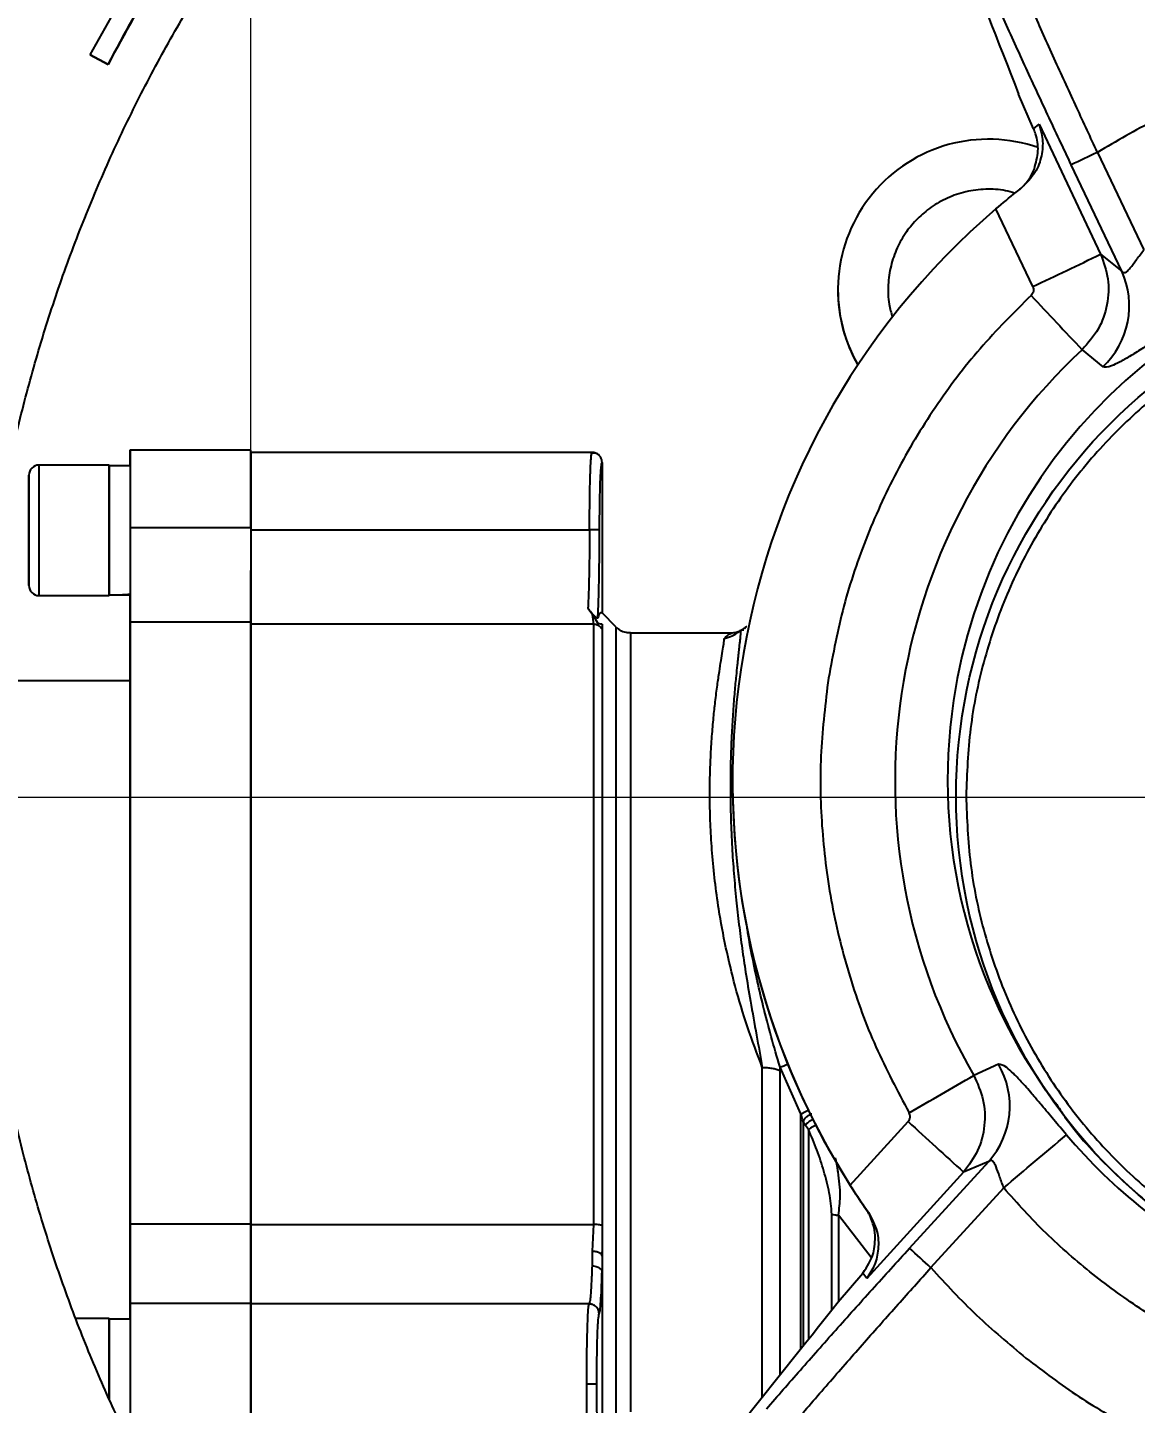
# Model space of a CAD drawing. Header units: millimetres. Extents: x 2003 to 4439, y 563 to 2285.
# Drawn here: x 2673.4 to 2783.8, y 845.2 to 982.2 of the extents above; entities that cross this region are included whole.
import ezdxf

# ---------------------------------------------------------------- set-up
doc = ezdxf.new("R2010")
doc.units = ezdxf.units.MM
doc.layers.add('AM_5', color=3, linetype='Continuous', lineweight=25)
doc.styles.add('SLDTEXTSTYLE1', font='txt.shx', dxfattribs={"width": 0.7, "bigfont": 'gbcbig.shx'})
doc.dimstyles.new('SLDDIMSTYLE12$0', dxfattribs={"dimtxt": 12, "dimasz": 10, "dimexe": 0, "dimexo": 0.0625, "dimgap": 0.875, "dimtad": 1, "dimdec": 1, "dimlfac": 1.8, "dimrnd": 1e-09, "dimzin": 12, "dimdsep": 46, "dimtxsty": 'SLDTEXTSTYLE1', "dimcen": 0.09, "dimdle": 8.16, "dimclrd": 3, "dimclre": 3, "dimadec": 0, "dimazin": 3, "dimtfac": 1, "dimtdec": 1, "dimtofl": 0, "dimtmove": 0, "dimatfit": 3, "dimfxl": 0, "dimfrac": 2, "dimtolj": 1, "dimlwd": 5, "dimlwe": 5, "dimarcsym": 0})

# ---------------------------------------------------------------- blocks, each defined once
blk = doc.blocks.new('*D49')
at = {"layer": 'AM_5', "color": 3, "linetype": 'Continuous', "lineweight": 5, "transparency": 16777216}
for p, q in [((2695.62, 940.19), (2695.62, 1078.84)), ((2808.39, 1078.84), (2705.62, 1078.84))]:
    blk.add_line(p, q, dxfattribs=at)
at = {"layer": 'AM_5', "color": 3, "lineweight": 5, "transparency": 16777216}
blk.add_line((2818.39, 905.73), (2818.39, 1078.84), dxfattribs=at)
at = {"layer": 'AM_5', "color": 3, "transparency": 16777216}
for points in [[(2705.62, 1080.51), (2705.62, 1077.18), (2695.62, 1078.84)], [(2808.39, 1080.51), (2808.39, 1077.18), (2818.39, 1078.84)]]:
    blk.add_solid(points, dxfattribs=at)
at = {"layer": 'Defpoints', "color": 0, "transparency": 16777216}
for p in [(2695.62, 1078.84), (2695.62, 940.13), (2818.39, 905.66)]:
    blk.add_point(p, dxfattribs=at)
at = {"layer": 'AM_5', "color": 0, "transparency": 16777216, "insert": (2752.67, 1085.72), "char_height": 12, "attachment_point": 5, "style": 'SLDTEXTSTYLE1'}
blk.add_mtext('\\A1;123', dxfattribs=at)
blk = doc.blocks.new('*D52')
at = {"layer": 'AM_5', "color": 3, "linetype": 'Continuous', "lineweight": 5, "transparency": 16777216}
for p, q in [((2533.12, 882.74), (2533.12, 1061.11)), ((2685.62, 1061.11), (2543.12, 1061.11))]:
    blk.add_line(p, q, dxfattribs=at)
at = {"layer": 'AM_5', "color": 3, "lineweight": 5, "transparency": 16777216}
blk.add_line((2695.62, 939.44), (2695.62, 1061.11), dxfattribs=at)
at = {"layer": 'AM_5', "color": 3, "transparency": 16777216}
for points in [[(2543.12, 1062.78), (2543.12, 1059.44), (2533.12, 1061.11)], [(2685.62, 1062.78), (2685.62, 1059.44), (2695.62, 1061.11)]]:
    blk.add_solid(points, dxfattribs=at)
at = {"layer": 'Defpoints', "color": 0, "transparency": 16777216}
for p in [(2533.12, 1061.11), (2695.62, 939.37), (2533.12, 882.67)]:
    blk.add_point(p, dxfattribs=at)
at = {"layer": 'AM_5', "color": 0, "transparency": 16777216, "insert": (2605.6, 1067.99), "char_height": 12, "attachment_point": 5, "style": 'SLDTEXTSTYLE1'}
blk.add_mtext('\\A1;165', dxfattribs=at)
blk = doc.blocks.new('*D53')
at = {"layer": 'AM_5', "color": 3, "lineweight": 5, "transparency": 16777216}
blk.add_line((2818.32, 905.53), (2630.32, 905.53), dxfattribs=at)
at = {"layer": 'AM_5', "color": 3, "linetype": 'Continuous', "lineweight": 5, "transparency": 16777216}
for p, q in [((2630.32, 895.53), (2630.32, 673.92)), ((2772.57, 663.92), (2630.32, 663.92))]:
    blk.add_line(p, q, dxfattribs=at)
at = {"layer": 'AM_5', "color": 3, "transparency": 16777216}
for points in [[(2628.66, 895.53), (2631.99, 895.53), (2630.32, 905.53)], [(2628.66, 673.92), (2631.99, 673.92), (2630.32, 663.92)]]:
    blk.add_solid(points, dxfattribs=at)
at = {"layer": 'Defpoints', "color": 0, "transparency": 16777216}
for p in [(2818.38, 905.53), (2630.32, 663.92), (2772.63, 663.92)]:
    blk.add_point(p, dxfattribs=at)
at = {"layer": 'AM_5', "color": 0, "transparency": 16777216, "insert": (2623.45, 731.2), "char_height": 12, "attachment_point": 5, "rotation": 90, "style": 'SLDTEXTSTYLE1'}
blk.add_mtext('\\A1;245', dxfattribs=at)

msp = doc.modelspace()

# ---------------------------------------------------------------- linework, layer by layer
at = {"color": 7, "linetype": 'Continuous', "lineweight": 25}
for p, q in [((2679.607, 979.498), (2684.743, 988.627)), ((2679.607, 979.494), (2679.607, 979.498)), ((2679.607, 979.498), (2681.4, 978.536)), ((2681.4, 978.53), (2679.607, 979.494)), ((2681.4, 978.536), (2681.4, 978.53)), ((2773.622, 972.138), (2772.126, 975.59)), ((2773.622, 972.138), (2774.154, 972.578)), ((2774.154, 972.578), (2780.297, 959.636)), ((2779.981, 969.778), (2784.594, 960.059)), ((2773.364, 967.462), (2773.691, 968.151)), ((2782.392, 957.963), (2777.374, 968.534)), ((2773.36, 967.459), (2773.364, 967.462)), ((2773.534, 956.412), (2769.861, 964.151)), ((2780.297, 959.636), (2782.392, 957.963)), ((2754.122, 956.13), (2754.122, 956.081)), ((2778.443, 950.122), (2780.498, 948.423)), ((2695.62, 940.131), (2683.62, 940.131)), ((2729.623, 939.898), (2695.62, 939.898)), ((2729.575, 939.745), (2729.62, 939.898)), ((2730.073, 939.791), (2729.998, 939.786)), ((2730.62, 938.898), (2730.62, 923.898)), ((2681.52, 938.631), (2674.52, 938.631)), ((2683.62, 938.571), (2681.52, 938.571)), ((2673.52, 932.131), (2673.52, 935.131)), ((2673.52, 935.131), (2673.52, 935.131)), ((2673.52, 935.131), (2673.52, 932.131)), ((2673.52, 932.131), (2673.52, 929.131)), ((2673.52, 929.131), (2673.52, 932.131)), ((2673.52, 932.131), (2673.52, 932.131)), ((2683.62, 932.411), (2695.62, 932.411)), ((2695.62, 932.196), (2729.374, 932.196)), ((2673.52, 929.131), (2673.52, 929.131)), ((2681.52, 927.791), (2681.52, 925.691)), ((2674.52, 925.631), (2681.52, 925.631)), ((2683.62, 925.691), (2683.62, 925.806)), ((2729.215, 924.367), (2729.62, 923.811)), ((2729.62, 923.811), (2729.687, 923.714)), ((2729.62, 923.811), (2729.62, 923.736)), ((2732.034, 922.484), (2730.617, 923.902)), ((2695.62, 922.975), (2683.62, 922.975)), ((2729.754, 922.777), (2695.62, 922.777)), ((2729.62, 923.736), (2729.754, 922.777)), ((2729.687, 923.714), (2730.221, 922.804)), ((2744.832, 922.434), (2744.824, 922.328)), ((2743.595, 921.898), (2733.449, 921.898)), ((2744.532, 922.207), (2744.619, 922.214)), ((2744.619, 922.214), (2744.741, 922.224)), ((2683.62, 917.131), (2668.624, 917.131)), ((2765.895, 905.798), (2765.895, 905.79)), ((2748.353, 878.328), (2748.351, 878.658)), ((2750.434, 873.998), (2748.351, 878.658)), ((2770.121, 878.948), (2767.648, 877.844)), ((2750.434, 873.968), (2750.434, 873.998)), ((2750.443, 873.965), (2750.434, 873.998)), ((2750.882, 872.852), (2750.684, 873.133)), ((2755.339, 866.91), (2761.111, 873.236)), ((2751.183, 872.468), (2750.882, 872.852)), ((2761.258, 860.63), (2769.145, 869.273)), ((2769.145, 869.273), (2766.641, 868.205)), ((2766.641, 868.205), (2756.987, 857.626)), ((2763.389, 858.69), (2770.641, 866.637)), ((2757.42, 859.709), (2754.17, 863.927)), ((2756.938, 864.487), (2757.162, 864.181)), ((2683.621, 863.064), (2695.621, 863.064)), ((2695.621, 862.993), (2729.755, 862.993)), ((2729.755, 862.993), (2729.621, 860.342)), ((2730.621, 862.89), (2730.621, 859.869)), ((2757.718, 862.696), (2757.715, 862.699)), ((2757.829, 861.943), (2757.718, 862.696)), ((2730.545, 860.05), (2730.621, 859.869)), ((2730.552, 860.041), (2730.622, 860.244)), ((2730.621, 859.869), (2730.621, 860.241)), ((2730.621, 859.869), (2730.621, 858.263)), ((2730.621, 858.263), (2730.621, 847.063)), ((2754.156, 855.296), (2756.6, 858.156)), ((2756.987, 857.626), (2756.6, 858.156)), ((2695.621, 855.126), (2683.621, 855.126)), ((2729.332, 855.076), (2695.621, 855.076)), ((2681.521, 853.631), (2678.209, 853.631)), ((2683.621, 853.571), (2681.521, 853.571)), ((2730.621, 847.063), (2730.621, 835.863))]:
    msp.add_line(p, q, dxfattribs=at)
at = {"color": 7, "linetype": 'Continuous', "lineweight": 25, "flags": 128}
for points in [[(2683.62, 938.571), (2683.62, 939.373), (2683.62, 939.939), (2683.62, 940.131), (2683.62, 939.939), (2683.62, 939.373), (2683.62, 938.46), (2683.62, 937.243), (2683.62, 935.781), (2683.62, 934.144), (2683.62, 932.411)], [(2695.62, 932.411), (2695.62, 934.144), (2695.62, 935.781), (2695.62, 937.243), (2695.62, 938.46), (2695.62, 939.373), (2695.62, 939.939), (2695.62, 940.131)], [(2674.52, 938.631), (2674.52, 938.532), (2674.52, 938.099), (2674.52, 937.345), (2674.52, 936.309), (2674.52, 935.048), (2674.52, 933.63), (2674.52, 932.131)], [(2681.52, 938.631), (2681.52, 938.532), (2681.52, 938.099), (2681.52, 937.345), (2681.52, 936.309), (2681.52, 935.048), (2681.52, 933.63), (2681.52, 932.131)], [(2681.52, 925.691), (2681.52, 925.867), (2681.52, 926.385), (2681.52, 927.218), (2681.52, 928.32), (2681.52, 929.629), (2681.52, 931.076), (2681.52, 932.58), (2681.52, 934.06), (2681.52, 935.434), (2681.52, 936.628), (2681.52, 937.575), (2681.52, 938.225), (2681.52, 938.542), (2681.52, 938.571)], [(2674.52, 932.131), (2674.52, 930.632), (2674.52, 929.214), (2674.52, 927.953), (2674.52, 926.917), (2674.52, 926.162), (2674.52, 925.729), (2674.52, 925.631)], [(2681.52, 932.131), (2681.52, 930.632), (2681.52, 929.214), (2681.52, 927.953), (2681.52, 926.917), (2681.52, 926.162), (2681.52, 925.729), (2681.52, 925.631)], [(2683.62, 932.411), (2683.62, 930.764), (2683.62, 929.171), (2683.62, 927.678), (2683.62, 926.324), (2683.62, 925.148), (2683.62, 924.181), (2683.62, 923.45), (2683.62, 922.975)], [(2695.62, 932.411), (2695.62, 930.764), (2695.62, 929.171), (2695.62, 927.678), (2695.62, 926.324), (2695.62, 925.148), (2695.62, 924.181), (2695.62, 923.45), (2695.62, 922.975)], [(2683.62, 922.975), (2683.62, 923.45), (2683.62, 924.181), (2683.62, 925.148), (2683.62, 925.806)], [(2683.62, 917.131), (2683.62, 918.171), (2683.62, 920.113), (2683.62, 921.717), (2683.62, 922.975)], [(2683.62, 922.975), (2683.62, 921.717), (2683.62, 920.113), (2683.62, 918.171), (2683.62, 915.901), (2683.62, 913.312), (2683.62, 910.417), (2683.62, 907.23), (2683.621, 903.764), (2683.621, 900.036), (2683.621, 896.063), (2683.621, 891.864), (2683.621, 887.458), (2683.621, 882.865), (2683.621, 878.107), (2683.621, 873.205), (2683.621, 868.183), (2683.621, 863.064)], [(2695.621, 863.064), (2695.621, 868.183), (2695.621, 873.205), (2695.621, 878.107), (2695.621, 882.865), (2695.621, 887.458), (2695.621, 891.864), (2695.621, 896.063), (2695.621, 900.036), (2695.62, 903.764), (2695.62, 907.23), (2695.62, 910.417), (2695.62, 913.312), (2695.62, 915.901), (2695.62, 918.171), (2695.62, 920.113), (2695.62, 921.717), (2695.62, 922.975)], [(2729.754, 922.777), (2729.754, 921.529), (2729.754, 919.936), (2729.754, 918.005), (2729.754, 915.744), (2729.754, 913.166), (2729.754, 910.28), (2729.754, 907.102), (2729.754, 903.644), (2729.754, 899.924), (2729.755, 895.959), (2729.755, 891.767), (2729.755, 887.367), (2729.755, 882.78), (2729.755, 878.026), (2729.755, 873.129), (2729.755, 868.11), (2729.755, 862.993)], [(2730.62, 922.799), (2730.62, 922.74), (2730.62, 922.68), (2730.62, 922.618), (2730.62, 922.555), (2730.62, 922.49), (2730.62, 922.424), (2730.62, 922.356), (2730.62, 922.287)], [(2732.035, 842.023), (2732.035, 847.177), (2732.035, 852.329), (2732.035, 857.457), (2732.035, 862.534), (2732.035, 867.54), (2732.035, 872.449), (2732.035, 877.239), (2732.035, 881.888), (2732.035, 886.375), (2732.035, 890.677), (2732.035, 894.776), (2732.035, 898.652), (2732.035, 902.287), (2732.035, 905.665), (2732.035, 908.769), (2732.035, 911.585), (2732.035, 914.1), (2732.035, 916.303), (2732.035, 918.182), (2732.035, 919.73), (2732.035, 920.939), (2732.034, 921.803), (2732.034, 922.319), (2732.034, 922.484)], [(2730.62, 922.287), (2730.62, 921.047), (2730.62, 919.465), (2730.62, 917.546), (2730.62, 915.3), (2730.62, 912.738), (2730.62, 909.871), (2730.62, 906.713), (2730.621, 903.278), (2730.621, 899.582), (2730.621, 895.643), (2730.621, 891.477), (2730.621, 887.106), (2730.621, 882.548), (2730.621, 877.825), (2730.621, 872.96), (2730.621, 867.973), (2730.621, 862.89)], [(2733.449, 921.898), (2733.449, 921.86), (2733.449, 921.52), (2733.449, 920.832), (2733.449, 919.797), (2733.449, 918.422), (2733.449, 916.713), (2733.449, 914.677), (2733.449, 912.324), (2733.449, 909.665), (2733.449, 906.712), (2733.449, 903.48), (2733.449, 899.983), (2733.449, 896.238), (2733.449, 892.263), (2733.449, 888.075), (2733.449, 883.694), (2733.449, 879.142), (2733.449, 874.439), (2733.449, 869.606), (2733.449, 864.668), (2733.449, 859.647), (2733.449, 854.566), (2733.449, 849.449), (2733.449, 844.321)], [(2683.621, 853.571), (2683.621, 857.093), (2683.621, 862.01), (2683.621, 866.852), (2683.621, 871.593), (2683.621, 876.21), (2683.621, 880.678), (2683.621, 884.976), (2683.621, 889.08), (2683.621, 892.971), (2683.62, 896.628), (2683.62, 900.033), (2683.62, 903.169), (2683.62, 906.018), (2683.62, 908.568), (2683.62, 910.805), (2683.62, 912.717), (2683.62, 914.295), (2683.62, 915.531), (2683.62, 916.418), (2683.62, 916.952), (2683.62, 917.131)], [(2746.585, 845.806), (2746.585, 848.811), (2746.585, 853.944), (2746.585, 859.044), (2746.585, 864.087), (2746.585, 869.049), (2746.585, 873.907), (2746.585, 878.638)], [(2748.353, 848.025), (2748.353, 848.034), (2748.353, 853.246), (2748.353, 858.426), (2748.353, 863.55), (2748.353, 868.591), (2748.353, 873.525), (2748.353, 878.328)], [(2750.434, 850.639), (2750.434, 854.232), (2750.434, 859.284), (2750.434, 864.273), (2750.434, 869.176), (2750.434, 873.968)], [(2750.684, 850.953), (2750.684, 853.681), (2750.684, 858.654), (2750.684, 863.569), (2750.684, 868.404), (2750.684, 873.133)], [(2751.183, 872.468), (2751.183, 867.576), (2751.183, 862.574), (2751.183, 857.489), (2751.183, 852.347), (2751.183, 851.571)], [(2753.515, 854.511), (2753.515, 859.067), (2753.515, 864)], [(2754.17, 863.927), (2754.17, 859.015), (2754.17, 855.322)], [(2683.621, 863.064), (2683.621, 861.474), (2683.621, 859.985), (2683.621, 858.637), (2683.621, 857.467), (2683.621, 856.508), (2683.621, 855.786), (2683.621, 855.321), (2683.621, 855.126)], [(2695.621, 863.064), (2695.621, 861.474), (2695.621, 859.985), (2695.621, 858.637), (2695.621, 857.467), (2695.621, 856.508), (2695.621, 855.786), (2695.621, 855.321), (2695.621, 855.126)], [(2729.621, 860.342), (2729.621, 860.149), (2729.621, 859.959), (2729.621, 859.772), (2729.621, 859.587), (2729.621, 859.404), (2729.621, 859.225), (2729.621, 859.048), (2729.621, 858.874)], [(2683.621, 855.126), (2683.621, 854.873), (2683.621, 854.249), (2683.621, 853.284), (2683.621, 852.024), (2683.621, 850.529), (2683.621, 848.872), (2683.621, 847.131), (2683.621, 845.39), (2683.621, 843.732), (2683.621, 842.237), (2683.621, 841.156)], [(2695.621, 839.136), (2695.621, 839.388), (2695.621, 840.012), (2695.621, 840.977), (2695.621, 842.237), (2695.621, 843.732), (2695.621, 845.39), (2695.621, 847.131), (2695.621, 848.872), (2695.621, 850.529), (2695.621, 852.024), (2695.621, 853.284), (2695.621, 854.249), (2695.621, 854.873), (2695.621, 855.126)], [(2681.521, 853.631), (2681.521, 853.587), (2681.521, 853.239), (2681.521, 852.561), (2681.521, 851.591), (2681.521, 850.381), (2681.521, 848.995), (2681.521, 847.509), (2681.521, 846.002), (2681.521, 845.557)], [(2681.521, 845.575), (2681.521, 846.522), (2681.521, 848.027), (2681.521, 849.484), (2681.521, 850.812), (2681.521, 851.938), (2681.521, 852.802), (2681.521, 853.356), (2681.521, 853.569), (2681.521, 853.571)]]:
    msp.add_lwpolyline(points, dxfattribs=at)
at = {"color": 7, "linetype": 'Continuous', "lineweight": 25}
msp.add_circle((2818.395, 905.664), 52.5, dxfattribs=at)
for centre, radius, start, end in [((2769.122, 956.092), 15, 70.68701, 209.89018), ((2963.906, 580.896), 430.183, 115.31225, 115.69693), ((2818.621, 907.165), 75, 130.5515, 212.46111), ((2818.621, 907.255), 53.574, 308.26934, 171.50515), ((2296.628, 1965.339), 1115.963, 295.299462, 295.684155), ((2774.873, 954.497), 8.279, 312.79782, 24.74766), ((2769.122, 956.043), 15, 179.85416, 209.77464), ((4021.743, 2121.327), 1708.073, 223.040922, 223.289717), ((2818.62, 907.176), 58.809, 133.09211, 209.9183), ((2674.52, 937.631), 1, 90, 180), ((2674.52, 926.631), 1, 180, 270), ((2818.621, 907.255), 53.574, 171.50512, 216.90515), ((2818.621, 907.152), 75, 179.85416, 214.67082), ((2737.315, 907.95), 31.302, 290.645, 292.15846), ((2762.971, 874.783), 8.275, 318.25455, 30.22182), ((2082.87, 2055.993), 1362.702, 299.853963, 300.166528), ((2750.036, 872.908), 1.132, 68.96163, 69.4452), ((3671.807, 1868.784), 1349.252, 227.54871, 227.866183), ((1669.767, 2170.635), 1706.557, 310.172067, 310.447019), ((2818.621, 907.239), 54.664, 220.22866, 242.78205), ((2412.215, 474.967), 520.16, 47.53594, 47.85337), ((2729.335, 720.467), 126.631, 89.65559, 90.10778)]:
    msp.add_arc(centre, radius, start, end, dxfattribs=at)
for centre, start_param, end_param in [((2681.52, 932.131), 4.712389, 4.9017857), ((2683.62, 932.131), 4.6181166, 4.712389)]:
    msp.add_ellipse(centre, major_axis=(11.154, 0), ratio=0.5773485, start_param=start_param, end_param=end_param, dxfattribs=at)
for points, knots in [([(2818.188, 736.933), (2820.748, 736.958), (2824.328, 736.993), (2829.598, 737.272), (2834.062, 737.607), (2839.378, 738.173), (2844.947, 738.946), (2850.76, 739.956), (2856.732, 741.212), (2862.808, 742.723), (2868.946, 744.493), (2875.111, 746.527), (2881.274, 748.827), (2887.411, 751.392), (2893.499, 754.223), (2899.519, 757.316), (2905.452, 760.671), (2911.281, 764.283), (2916.991, 768.149), (2922.566, 772.263), (2927.993, 776.62), (2933.259, 781.214), (2938.35, 786.039), (2943.255, 791.086), (2947.962, 796.349), (2952.46, 801.819), (2956.738, 807.488), (2960.787, 813.345), (2964.597, 819.381), (2968.158, 825.587), (2971.463, 831.952), (2974.504, 838.464), (2977.273, 845.114), (2979.764, 851.888), (2981.969, 858.776), (2983.884, 865.765), (2985.502, 872.842), (2986.82, 879.996), (2987.833, 887.213), (2988.538, 894.48), (2988.93, 901.784), (2989.009, 909.112), (2988.772, 916.45), (2988.218, 923.785), (2987.346, 931.102), (2986.156, 938.39), (2984.648, 945.632), (2982.823, 952.817), (2980.682, 959.93), (2978.228, 966.957), (2975.463, 973.886), (2972.391, 980.702), (2969.014, 987.393), (2965.336, 993.945), (2961.362, 1000.345), (2957.097, 1006.58), (2952.546, 1012.638), (2947.714, 1018.506), (2942.607, 1024.173), (2937.23, 1029.625), (2931.784, 1034.673), (2926.31, 1039.325), (2920.852, 1043.595), (2915.227, 1047.637), (2909.446, 1051.445), (2903.518, 1055.013), (2897.456, 1058.335), (2891.27, 1061.406), (2884.973, 1064.219), (2878.58, 1066.771), (2872.105, 1069.057), (2865.567, 1071.073), (2858.992, 1072.816), (2852.419, 1074.281), (2845.925, 1075.462), (2839.636, 1076.359), (2834.112, 1076.943), (2829.229, 1077.31), (2824.405, 1077.55), (2818.431, 1077.667), (2812.914, 1077.557), (2807.645, 1077.285), (2803.18, 1076.948), (2797.864, 1076.383), (2792.295, 1075.609), (2786.482, 1074.599), (2780.511, 1073.343), (2774.435, 1071.833), (2768.297, 1070.062), (2762.131, 1068.028), (2755.968, 1065.728), (2749.831, 1063.163), (2743.743, 1060.333), (2737.723, 1057.239), (2731.791, 1053.884), (2725.962, 1050.272), (2720.252, 1046.407), (2714.676, 1042.292), (2709.249, 1037.935), (2703.983, 1033.341), (2698.892, 1028.516), (2693.987, 1023.469), (2689.28, 1018.206), (2684.782, 1012.736), (2680.504, 1007.068), (2676.455, 1001.21), (2672.646, 995.174), (2669.084, 988.968), (2665.779, 982.603), (2662.737, 976.091), (2659.975, 969.44), (2657.638, 963.158), (2656.359, 959.053), (2655.796, 957.244)], [0, 0, 0, 0, 0.01020738, 0.01427401, 0.02103699, 0.02805607, 0.03558666, 0.0434511, 0.05157826, 0.05991132, 0.06840986, 0.07704394, 0.08579098, 0.09463359, 0.10355821, 0.11255405, 0.12161242, 0.13072624, 0.1398897, 0.14909794, 0.15834689, 0.16763314, 0.17695375, 0.18630622, 0.19568842, 0.20509849, 0.21453484, 0.22399606, 0.23348097, 0.24298851, 0.25251779, 0.26206801, 0.27163852, 0.28122873, 0.29083816, 0.30046642, 0.31011319, 0.31977821, 0.32946132, 0.33916239, 0.34888138, 0.35861831, 0.36837328, 0.37814642, 0.38793798, 0.39774825, 0.40757761, 0.41742653, 0.42729557, 0.4371854, 0.4470968, 0.45703069, 0.46698816, 0.47697044, 0.48697902, 0.49701559, 0.50708218, 0.51718117, 0.52731537, 0.53748817, 0.54770366, 0.5569145, 0.56612256, 0.57532659, 0.5845258, 0.59371913, 0.60290519, 0.61208206, 0.62124705, 0.63039624, 0.63952364, 0.64861966, 0.65766788, 0.66663751, 0.67546331, 0.68397889, 0.69196332, 0.69760555, 0.70350123, 0.71121989, 0.72142727, 0.72549391, 0.73225688, 0.73927596, 0.74680655, 0.754671, 0.76279816, 0.77113122, 0.77962976, 0.78826384, 0.79701087, 0.80585349, 0.81477811, 0.82377394, 0.83283231, 0.84194614, 0.85110959, 0.86031783, 0.86956679, 0.87885303, 0.88817364, 0.89752611, 0.90690831, 0.91631839, 0.92575473, 0.93521596, 0.94470086, 0.95420841, 0.96373768, 0.97328791, 0.98285841, 0.99244862, 1, 1, 1, 1]), ([(2710.037, 803.341), (2709.076, 804.341), (2706.586, 806.934), (2702.805, 811.347), (2698.673, 816.549), (2694.773, 821.954), (2691.103, 827.541), (2687.677, 833.302), (2684.503, 839.226), (2681.589, 845.301), (2678.944, 851.516), (2676.576, 857.858), (2674.491, 864.316), (2672.696, 870.875), (2671.197, 877.523), (2669.998, 884.247), (2669.104, 891.033), (2668.518, 897.867), (2668.245, 904.734), (2668.286, 911.622), (2668.643, 918.515), (2669.318, 925.398), (2670.312, 932.259), (2671.623, 939.081), (2673.252, 945.85), (2675.198, 952.551), (2677.458, 959.171), (2680.03, 965.695), (2682.911, 972.107), (2686.097, 978.395), (2689.585, 984.544), (2693.37, 990.54), (2697.446, 996.369), (2701.809, 1002.018), (2706.453, 1007.473), (2711.372, 1012.723), (2716.381, 1017.579), (2721.436, 1022.051), (2726.495, 1026.148), (2731.721, 1030.025), (2737.115, 1033.656), (2741.591, 1036.453), (2744.316, 1037.95), (2745.142, 1038.404)], [0, 0, 0, 0, 0.0151775, 0.0393292, 0.0635604, 0.0878663, 0.1122429, 0.1366868, 0.161195, 0.1857649, 0.2103945, 0.2350819, 0.2598255, 0.2846241, 0.3094766, 0.3343824, 0.3593409, 0.3843518, 0.409415, 0.4345306, 0.4596989, 0.4849206, 0.5101965, 0.5355275, 0.5609152, 0.5863611, 0.6118672, 0.6374358, 0.6630699, 0.6887726, 0.714548, 0.7404006, 0.7663359, 0.7923603, 0.8184816, 0.8447092, 0.8710544, 0.8948026, 0.918543, 0.942272, 0.9659875, 0.9896862, 1, 1, 1, 1]), ([(2758.15, 1011.154), (2760.751, 1004.535), (2765.396, 992.715), (2770.069, 980.823), (2772.126, 975.59)], [0, 0, 0, 0, 0.5600002, 1, 1, 1, 1]), ([(2681.4, 978.536), (2683.057, 981.6), (2686.379, 987.742), (2690.306, 993.516), (2692.274, 996.409)], [0, 0, 0, 0, 0.498853, 1, 1, 1, 1]), ([(2692.274, 996.404), (2690.31, 993.517), (2686.383, 987.743), (2683.061, 981.601), (2681.4, 978.53)], [0, 0, 0, 0, 0.4999997, 1, 1, 1, 1]), ([(2779.981, 969.778), (2779.29, 971.263), (2777.879, 974.295), (2775.775, 978.903), (2773.651, 983.62), (2772.302, 986.692), (2771.614, 988.256)], [0, 0, 0, 0, 0.2354209, 0.48057, 0.7354347, 1, 1, 1, 1]), ([(2777.374, 968.534), (2776.583, 970.208), (2775.007, 973.543), (2772.712, 978.501), (2770.494, 983.365), (2769.11, 986.474), (2768.418, 988.028)], [0, 0, 0, 0, 0.2514799, 0.5012785, 0.7507527, 1, 1, 1, 1]), ([(2774.154, 972.578), (2774.301, 972.083), (2774.593, 971.095), (2774.464, 969.443), (2773.888, 967.721), (2772.897, 966.729), (2772.402, 966.232)], [0, 0, 0, 0, 0.2505534, 0.5002592, 0.7500542, 1, 1, 1, 1]), ([(2773.691, 968.151), (2773.852, 968.741), (2774.173, 969.918), (2773.961, 971.273), (2773.689, 971.967), (2773.622, 972.138)], [0, 0, 0, 0, 0.4303315, 0.858978, 1, 1, 1, 1]), ([(2769.861, 964.151), (2770.54, 964.721), (2771.409, 965.45), (2772.223, 966.092), (2772.402, 966.232)], [0, 0, 0, 0, 0.7808005, 1, 1, 1, 1]), ([(2772.095, 965.976), (2772.456, 966.308), (2772.941, 966.754), (2773.275, 967.316), (2773.36, 967.459)], [0, 0, 0, 0, 0.7449704, 1, 1, 1, 1]), ([(2771.741, 965.705), (2771.434, 965.798), (2770.495, 966.083), (2768.836, 966.152), (2766.876, 965.917), (2765.037, 965.292), (2763.394, 964.385), (2762.49, 963.57), (2762.051, 963.174)], [0, 0, 0, 0, 0.09132221, 0.2798441, 0.46836599, 0.65326485, 0.83131816, 1, 1, 1, 1]), ([(2762.051, 963.174), (2761.663, 962.745), (2760.867, 961.864), (2759.973, 960.269), (2759.345, 958.489), (2759.08, 956.587), (2759.13, 954.843), (2759.422, 953.794), (2759.543, 953.365)], [0, 0, 0, 0, 0.1629563, 0.3344814, 0.5122355, 0.6932761, 0.8743167, 1, 1, 1, 1]), ([(2780.297, 959.636), (2780.588, 958.827), (2781.171, 957.207), (2781.032, 954.584), (2780.182, 952.082), (2779.024, 950.776), (2778.443, 950.122)], [0, 0, 0, 0, 0.248705, 0.4981896, 0.7483774, 1, 1, 1, 1]), ([(2782.392, 957.963), (2782.443, 957.903), (2782.542, 957.785), (2782.749, 957.802), (2782.986, 957.97), (2783.346, 958.367), (2783.863, 959.093), (2784.348, 959.734), (2784.594, 960.059)], [0, 0, 0, 0, 0.1251651, 0.2440023, 0.362149, 0.4834229, 0.7377951, 1, 1, 1, 1]), ([(2773.369, 955.532), (2771.635, 953.801), (2768.151, 950.327), (2763.687, 944.4), (2759.848, 938.02), (2756.776, 931.238), (2754.432, 924.197), (2753.55, 919.357), (2753.111, 916.947)], [0, 0, 0, 0, 0.1654437, 0.332195, 0.5, 0.6677943, 0.834551, 1, 1, 1, 1]), ([(2773.534, 956.412), (2773.562, 956.336), (2773.617, 956.186), (2773.607, 955.943), (2773.529, 955.712), (2773.423, 955.592), (2773.369, 955.532)], [0, 0, 0, 0, 0.25014978, 0.49937143, 0.74925837, 1, 1, 1, 1]), ([(2789.023, 953.197), (2788.476, 952.844), (2787.369, 952.129), (2785.803, 951.112), (2784.374, 950.188), (2783.15, 949.426), (2782.141, 948.851), (2781.071, 948.335), (2780.727, 948.388), (2780.498, 948.423)], [0, 0, 0, 0, 0.1235233, 0.2501507, 0.3747805, 0.5002123, 0.6235234, 0.7497125, 1, 1, 1, 1]), ([(2695.62, 936.131), (2695.62, 936.66), (2695.62, 938.065), (2695.62, 939.476), (2695.62, 940.102), (2695.62, 939.506), (2695.62, 937.808), (2695.62, 935.252), (2695.62, 933.214), (2695.62, 932.196)], [0, 0, 0, 0, 0.09135464, 0.24279553, 0.39423643, 0.54567732, 0.69711821, 0.84855911, 1, 1, 1, 1]), ([(2729.374, 932.196), (2729.379, 933.195), (2729.385, 934.718), (2729.417, 936.52), (2729.444, 937.574), (2729.472, 938.344), (2729.498, 938.905), (2729.529, 939.375), (2729.556, 939.689), (2729.572, 939.735), (2729.575, 939.745)], [0, 0, 0, 0, 0.27600569, 0.42082865, 0.56979381, 0.65773494, 0.75193192, 0.85238348, 0.96995432, 1, 1, 1, 1]), ([(2730.229, 939.692), (2730.119, 939.753), (2729.901, 939.874), (2729.673, 939.802), (2729.559, 939.766)], [0, 0, 0, 0, 0.5000607, 1, 1, 1, 1]), ([(2730.62, 938.898), (2730.614, 938.981), (2730.605, 939.116), (2730.519, 939.36), (2730.378, 939.573), (2730.172, 939.74), (2729.936, 939.865), (2729.744, 939.885), (2729.62, 939.898)], [0, 0, 0, 0, 0.1588789, 0.2582631, 0.4929187, 0.6354431, 0.7631225, 1, 1, 1, 1]), ([(2730.373, 932.158), (2730.378, 933.057), (2730.387, 934.855), (2730.445, 937.085), (2730.526, 938.626), (2730.589, 938.807), (2730.62, 938.898)], [0, 0, 0, 0, 0.2501077, 0.500057, 0.7500217, 1, 1, 1, 1]), ([(2673.52, 932.131), (2673.52, 932.823), (2673.52, 933.887), (2673.52, 935.168), (2673.52, 936.048), (2673.52, 936.762), (2673.52, 937.426), (2673.52, 937.764), (2673.52, 937.426), (2673.52, 936.762), (2673.52, 936.048), (2673.52, 935.168), (2673.52, 933.887), (2673.52, 932.823), (2673.52, 932.131)], [0, 0, 0, 0, 0.1197284, 0.1841803, 0.25, 0.3158197, 0.3802716, 0.5, 0.6197284, 0.6841803, 0.75, 0.8158197, 0.8802716, 1, 1, 1, 1]), ([(2673.52, 932.131), (2673.52, 931.439), (2673.52, 930.375), (2673.52, 929.094), (2673.52, 928.214), (2673.52, 927.499), (2673.52, 926.835), (2673.52, 926.498), (2673.52, 926.835), (2673.52, 927.499), (2673.52, 928.214), (2673.52, 929.094), (2673.52, 930.375), (2673.52, 931.439), (2673.52, 932.131)], [0, 0, 0, 0, 0.1197284, 0.1841803, 0.25, 0.3158197, 0.3802716, 0.5, 0.6197284, 0.6841803, 0.75, 0.8158197, 0.8802716, 1, 1, 1, 1]), ([(2729.374, 932.196), (2729.371, 931.425), (2729.365, 929.889), (2729.331, 927.785), (2729.281, 925.855), (2729.238, 924.883), (2729.215, 924.367)], [0, 0, 0, 0, 0.2506921, 0.4999756, 0.7341816, 1, 1, 1, 1]), ([(2730.373, 932.158), (2730.356, 932.163), (2730.319, 932.173), (2730.085, 932.185), (2729.753, 932.194), (2729.497, 932.195), (2729.374, 932.196)], [0, 0, 0, 0, 0.2411176, 0.5007863, 0.7600163, 1, 1, 1, 1]), ([(2730.204, 923.421), (2730.23, 924.006), (2730.278, 925.073), (2730.329, 927.236), (2730.364, 929.571), (2730.37, 931.302), (2730.373, 932.158)], [0, 0, 0, 0, 0.273586, 0.4989614, 0.7520122, 1, 1, 1, 1]), ([(2695.62, 922.709), (2695.62, 923.047), (2695.62, 923.723), (2695.62, 925.72), (2695.62, 927.418), (2695.62, 928.131)], [0, 0, 0, 0, 0.3672319, 0.7344637, 1, 1, 1, 1]), ([(2730.204, 923.421), (2730.188, 923.402), (2730.165, 923.374), (2730.057, 923.427), (2729.982, 923.486), (2729.939, 923.523), (2729.892, 923.565), (2729.84, 923.615), (2729.781, 923.676), (2729.687, 923.78), (2729.473, 924.032), (2729.326, 924.223), (2729.215, 924.367)], [0, 0, 0, 0, 0.2758897, 0.3906432, 0.4181773, 0.4457112, 0.473391, 0.5004309, 0.5336748, 0.5731897, 0.6768135, 1, 1, 1, 1]), ([(2730.613, 923.898), (2730.546, 923.932), (2730.409, 924.002), (2730.273, 923.617), (2730.204, 923.421)], [0, 0, 0, 0, 0.4907872, 1, 1, 1, 1]), ([(2695.62, 904.169), (2695.62, 904.996), (2695.62, 907.526), (2695.62, 911.171), (2695.62, 915.084), (2695.62, 918.321), (2695.62, 920.954), (2695.62, 922.124), (2695.62, 922.709)], [0, 0, 0, 0, 0.0885631, 0.2708505, 0.4531379, 0.6354253, 0.8177126, 1, 1, 1, 1]), ([(2729.687, 923.714), (2729.681, 923.719), (2729.672, 923.726), (2729.657, 923.734), (2729.645, 923.737), (2729.637, 923.738), (2729.628, 923.738), (2729.623, 923.736), (2729.62, 923.736)], [0, 0, 0, 0, 0.34149038, 0.60070214, 0.70701459, 0.8042158, 0.89936563, 1, 1, 1, 1]), ([(2730.62, 922.799), (2730.6, 922.8), (2730.564, 922.802), (2730.324, 922.803), (2730.221, 922.804)], [0, 0, 0, 0, 0.5721967, 1, 1, 1, 1]), ([(2733.455, 921.93), (2733.309, 921.927), (2732.945, 921.919), (2732.475, 922.114), (2732.217, 922.338), (2732.123, 922.42)], [0, 0, 0, 0, 0.2989295, 0.743168, 1, 1, 1, 1]), ([(2745.055, 922.534), (2744.992, 922.514), (2744.915, 922.49), (2744.736, 922.348), (2744.669, 922.297), (2744.622, 922.264), (2744.589, 922.241), (2744.559, 922.223), (2744.541, 922.212), (2744.532, 922.207)], [0, 0, 0, 0, 0.68680521, 0.84065517, 0.91063067, 0.9556871, 0.97981517, 0.98992374, 1, 1, 1, 1]), ([(2746.585, 878.638), (2746.075, 879.984), (2745.044, 882.705), (2743.863, 886.694), (2742.918, 890.62), (2742.277, 894.108), (2741.847, 897.244), (2741.577, 899.987), (2741.417, 902.612), (2741.349, 905.125), (2741.361, 907.433), (2741.44, 909.621), (2741.563, 911.625), (2741.724, 913.458), (2741.91, 915.169), (2742.107, 916.71), (2742.304, 918.068), (2742.479, 919.193), (2742.628, 920.121), (2742.747, 920.866), (2742.793, 921.202), (2742.816, 921.365)], [0, 0, 0, 0, 0.061871, 0.1250645, 0.1864714, 0.2501378, 0.2985674, 0.3490617, 0.3985754, 0.4478077, 0.5000979, 0.5463983, 0.5979911, 0.6485796, 0.6949368, 0.750549, 0.802481, 0.8511011, 0.9012638, 0.9521004, 1, 1, 1, 1]), ([(2742.816, 921.365), (2743.084, 921.445), (2743.625, 921.605), (2744.072, 921.905), (2744.297, 922.056)], [0, 0, 0, 0, 0.4960276, 1, 1, 1, 1]), ([(2742.816, 921.365), (2742.969, 921.53), (2743.259, 921.84), (2743.488, 921.872), (2743.595, 921.887)], [0, 0, 0, 0, 0.5314607, 1, 1, 1, 1]), ([(2744.435, 922.15), (2744.432, 922.095), (2744.426, 921.982), (2744.406, 921.739), (2744.376, 921.43), (2744.336, 921.047), (2744.285, 920.583), (2744.224, 920.031), (2744.156, 919.406), (2744.071, 918.623), (2743.961, 917.553), (2743.82, 916.047), (2743.669, 914.154), (2743.533, 911.952), (2743.43, 909.411), (2743.39, 906.545), (2743.434, 903.545), (2743.556, 900.686), (2743.738, 897.984), (2743.971, 895.412), (2744.251, 892.91), (2744.563, 890.516), (2744.941, 887.975), (2745.42, 885.108), (2745.998, 881.937), (2746.394, 879.712), (2746.585, 878.638)], [0, 0, 0, 0, 0.0257976, 0.0525021, 0.0801114, 0.1086272, 0.1380565, 0.1683988, 0.199647, 0.2289254, 0.270324, 0.3238538, 0.3815482, 0.4374253, 0.4959393, 0.5596207, 0.6187306, 0.6691438, 0.7133369, 0.7562168, 0.7942673, 0.8305957, 0.8651667, 0.9070886, 0.9551301, 1, 1, 1, 1]), ([(2744.442, 922.163), (2744.327, 922.092), (2744.06, 921.926), (2743.763, 921.908), (2743.594, 921.898)], [0, 0, 0, 0, 0.4312617, 1, 1, 1, 1]), ([(2744.297, 922.056), (2744.317, 922.071), (2744.343, 922.09), (2744.393, 922.123), (2744.417, 922.139), (2744.429, 922.146), (2744.435, 922.15)], [0, 0, 0, 0, 0.6302652, 0.8372339, 0.9218731, 1, 1, 1, 1]), ([(2744.532, 922.207), (2744.516, 922.198), (2744.483, 922.179), (2744.451, 922.16), (2744.435, 922.15)], [0, 0, 0, 0, 0.5015917, 1, 1, 1, 1]), ([(2695.621, 851.131), (2695.621, 852.917), (2695.621, 857.853), (2695.621, 865.793), (2695.621, 874.762), (2695.621, 883.25), (2695.621, 891.117), (2695.62, 898.227), (2695.62, 904.459), (2695.62, 909.705), (2695.62, 913.883), (2695.62, 916.89), (2695.62, 918.781), (2695.62, 919.006), (2695.62, 919.117)], [0, 0, 0, 0, 0.0491193, 0.1356914, 0.2222635, 0.3088355, 0.3954076, 0.4819796, 0.5685517, 0.6551237, 0.7416958, 0.8282679, 0.9148399, 1, 1, 1, 1]), ([(2753.111, 916.947), (2752.826, 914.513), (2752.256, 909.626), (2752.44, 902.208), (2753.396, 894.824), (2755.203, 887.601), (2757.741, 880.628), (2760.057, 876.288), (2761.211, 874.126)], [0, 0, 0, 0, 0.16544369, 0.33219497, 0.49999998, 0.6677943, 0.83455097, 1, 1, 1, 1]), ([(2648.318, 908.425), (2648.302, 907.433), (2648.246, 903.994), (2648.482, 898.105), (2649.021, 890.77), (2649.897, 883.453), (2651.086, 876.166), (2652.595, 868.923), (2654.42, 861.738), (2656.56, 854.626), (2659.014, 847.598), (2661.779, 840.669), (2664.852, 833.853), (2668.229, 827.163), (2671.906, 820.611), (2675.88, 814.211), (2680.145, 807.975), (2684.696, 801.917), (2689.528, 796.049), (2694.635, 790.383), (2700.012, 784.93), (2705.459, 779.882), (2710.932, 775.23), (2716.39, 770.961), (2722.015, 766.918), (2727.797, 763.11), (2733.724, 759.542), (2739.786, 756.22), (2745.972, 753.15), (2752.269, 750.336), (2758.663, 747.784), (2765.138, 745.498), (2771.675, 743.482), (2778.25, 741.739), (2784.823, 740.274), (2791.317, 739.093), (2797.607, 738.196), (2803.13, 737.612), (2808.013, 737.246), (2812.837, 736.998), (2816.252, 736.957), (2818.188, 736.933)], [0, 0, 0, 0, 0.01109766, 0.03845632, 0.06586598, 0.09332727, 0.12084104, 0.14840835, 0.17603052, 0.20370911, 0.23144601, 0.25924341, 0.28710389, 0.31503048, 0.34302669, 0.37109662, 0.39924508, 0.42747773, 0.45580122, 0.48422349, 0.51275401, 0.54140426, 0.56723687, 0.59306169, 0.61887522, 0.6446752, 0.67045871, 0.69622182, 0.72195917, 0.74766321, 0.77332291, 0.7989215, 0.8244321, 0.84980864, 0.87496476, 0.89971751, 0.9236002, 0.94599323, 0.96181736, 0.97835234, 1, 1, 1, 1]), ([(2748.351, 878.658), (2748.047, 879.686), (2747.433, 881.759), (2746.664, 884.737), (2745.883, 888.142), (2745.349, 890.75), (2745.123, 892.291), (2745.093, 892.494)], [0, 0, 0, 0, 0.2086078, 0.4204927, 0.6329881, 0.9518433, 1, 1, 1, 1]), ([(2776.886, 871.935), (2776.466, 872.432), (2775.616, 873.439), (2774.72, 874.504), (2774.151, 875.179), (2773.817, 875.573), (2773.193, 876.305), (2772.396, 877.216), (2771.574, 878.079), (2770.699, 878.876), (2770.352, 878.919), (2770.121, 878.948)], [0, 0, 0, 0, 0.1235463, 0.2500747, 0.2792914, 0.3122334, 0.3634887, 0.4998737, 0.6231492, 0.7493974, 1, 1, 1, 1]), ([(2767.648, 877.844), (2768.011, 877.052), (2768.736, 875.47), (2768.822, 872.834), (2768.191, 870.28), (2767.158, 868.897), (2766.641, 868.205)], [0, 0, 0, 0, 0.250367, 0.5005248, 0.7501034, 1, 1, 1, 1]), ([(2750.434, 873.998), (2750.5, 874.038), (2750.631, 874.119), (2750.891, 874.257), (2751.093, 874.358), (2751.196, 874.405), (2751.21, 874.412)], [0, 0, 0, 0, 0.32229813, 0.64351646, 0.9486834, 1, 1, 1, 1]), ([(2775.803, 875.103), (2776.112, 874.63), (2777.67, 872.239), (2781.203, 868.452), (2786.333, 863.879), (2792.072, 860.061), (2798.246, 857.013), (2804.768, 854.8), (2811.523, 853.456), (2818.395, 853.006), (2825.268, 853.456), (2832.02, 854.802), (2838.551, 857.005), (2844.692, 860.093), (2849.13, 862.873), (2851.297, 864.821), (2851.761, 865.238)], [0, 0, 0, 0, 0.019687, 0.0995672, 0.1794473, 0.2593274, 0.3392075, 0.4190876, 0.4989678, 0.5788479, 0.658728, 0.7386081, 0.8184882, 0.8983683, 0.9782485, 1, 1, 1, 1]), ([(2750.684, 873.133), (2750.67, 873.174), (2750.639, 873.269), (2750.555, 873.553), (2750.491, 873.79), (2750.443, 873.965)], [0, 0, 0, 0, 0.1694804, 0.3880482, 1, 1, 1, 1]), ([(2750.684, 873.133), (2750.704, 873.229), (2750.745, 873.422), (2750.945, 873.69), (2751.206, 873.883), (2751.405, 873.986), (2751.503, 874.003), (2751.506, 874.004)], [0, 0, 0, 0, 0.2608226, 0.5230424, 0.7711913, 0.9942166, 1, 1, 1, 1]), ([(2751.632, 873.439), (2751.6, 873.426), (2751.471, 873.371), (2751.254, 873.235), (2751.016, 873.043), (2750.927, 872.915), (2750.882, 872.852)], [0, 0, 0, 0, 0.0960601, 0.387253, 0.6940749, 1, 1, 1, 1]), ([(2761.111, 873.236), (2761.16, 873.3), (2761.256, 873.427), (2761.317, 873.663), (2761.311, 873.906), (2761.244, 874.053), (2761.211, 874.126)], [0, 0, 0, 0, 0.2501498, 0.4993715, 0.7492584, 1, 1, 1, 1]), ([(2751.969, 872.87), (2751.942, 872.858), (2751.829, 872.808), (2751.624, 872.709), (2751.374, 872.58), (2751.247, 872.505), (2751.183, 872.468)], [0, 0, 0, 0, 0.0910511, 0.3846369, 0.6920356, 1, 1, 1, 1]), ([(2753.515, 864), (2753.45, 864.715), (2753.32, 866.16), (2752.734, 868.304), (2752.06, 870.426), (2751.475, 871.788), (2751.183, 872.468)], [0, 0, 0, 0, 0.2460614, 0.4971042, 0.7491953, 1, 1, 1, 1]), ([(2754.17, 863.927), (2754.249, 864.546), (2754.429, 865.962), (2754.239, 867.569), (2754.093, 868.559), (2754.06, 868.763), (2754.05, 868.82), (2754.01, 869.053), (2753.965, 869.315), (2753.902, 869.57), (2753.891, 869.612)], [0, 0, 0, 0, 0.3288946, 0.7525279, 0.8319062, 0.8530514, 0.8608014, 0.8618411, 0.9770358, 1, 1, 1, 1]), ([(2770.641, 866.637), (2770.501, 867.019), (2770.224, 867.772), (2769.942, 868.616), (2769.713, 869.099), (2769.535, 869.326), (2769.342, 869.402), (2769.212, 869.317), (2769.145, 869.273)], [0, 0, 0, 0, 0.2616178, 0.5161546, 0.6376198, 0.7555299, 0.8740541, 1, 1, 1, 1]), ([(2757.162, 864.181), (2756.687, 864.87), (2756.08, 865.753), (2755.472, 866.702), (2755.339, 866.91)], [0, 0, 0, 0, 0.7808488, 1, 1, 1, 1]), ([(2757.715, 862.699), (2757.576, 863.17), (2757.388, 863.801), (2757.03, 864.348), (2756.938, 864.487)], [0, 0, 0, 0, 0.744992, 1, 1, 1, 1]), ([(2757.162, 864.181), (2757.491, 863.563), (2758.148, 862.327), (2758.197, 860.519), (2757.839, 858.909), (2757.272, 858.054), (2756.987, 857.626)], [0, 0, 0, 0, 0.2499493, 0.4997481, 0.749457, 1, 1, 1, 1]), ([(2756.6, 858.156), (2757.03, 858.788), (2757.786, 859.896), (2757.816, 861.327), (2757.829, 861.943)], [0, 0, 0, 0, 0.5693211, 1, 1, 1, 1]), ([(2746.999, 844.622), (2748.115, 845.903), (2750.346, 848.467), (2753.888, 852.464), (2757.53, 856.532), (2760.013, 859.261), (2761.258, 860.63)], [0, 0, 0, 0, 0.2492462, 0.4987214, 0.7485201, 1, 1, 1, 1]), ([(2729.621, 858.874), (2729.603, 858.356), (2729.566, 857.272), (2729.498, 856.15), (2729.419, 855.311), (2729.364, 855.161), (2729.332, 855.076)], [0, 0, 0, 0, 0.238827, 0.4998504, 0.7147809, 1, 1, 1, 1]), ([(2729.621, 858.874), (2729.719, 858.867), (2729.896, 858.855), (2730.132, 858.787), (2730.361, 858.679), (2730.527, 858.53), (2730.608, 858.372), (2730.617, 858.296), (2730.621, 858.263)], [0, 0, 0, 0, 0.1897895, 0.3410336, 0.4929318, 0.7407571, 0.8890122, 1, 1, 1, 1]), ([(2730.332, 854.076), (2730.36, 854.157), (2730.418, 854.319), (2730.497, 855.244), (2730.567, 856.546), (2730.603, 857.691), (2730.621, 858.263)], [0, 0, 0, 0, 0.2593689, 0.5184047, 0.7594263, 1, 1, 1, 1]), ([(2749.991, 843.481), (2751.105, 844.773), (2753.292, 847.31), (2756.701, 851.196), (2760.059, 854.985), (2762.294, 857.472), (2763.389, 858.69)], [0, 0, 0, 0, 0.2645644, 0.5194287, 0.7645782, 1, 1, 1, 1]), ([(2730.428, 825.552), (2734.845, 831.088), (2742.731, 840.973), (2750.665, 850.919), (2754.156, 855.296)], [0, 0, 0, 0, 0.56000043, 1, 1, 1, 1]), ([(2729.096, 847.097), (2729.099, 847.96), (2729.104, 849.718), (2729.146, 852.206), (2729.204, 853.861), (2729.27, 854.842), (2729.309, 854.99), (2729.332, 855.076)], [0, 0, 0, 0, 0.21063335, 0.4294058, 0.67937103, 0.81669182, 1, 1, 1, 1]), ([(2730.332, 854.076), (2730.318, 854.202), (2730.297, 854.395), (2730.173, 854.628), (2730.044, 854.788), (2729.884, 854.917), (2729.651, 855.041), (2729.458, 855.062), (2729.332, 855.076)], [0, 0, 0, 0, 0.2394737, 0.3683715, 0.5, 0.6316285, 0.7605263, 1, 1, 1, 1]), ([(2730.096, 847.095), (2730.099, 847.991), (2730.106, 849.784), (2730.16, 852.061), (2730.238, 853.686), (2730.3, 853.946), (2730.332, 854.076)], [0, 0, 0, 0, 0.2498695, 0.4997255, 0.7497355, 1, 1, 1, 1]), ([(2729.332, 839.086), (2729.302, 839.232), (2729.249, 839.488), (2729.186, 840.798), (2729.144, 842.22), (2729.117, 843.768), (2729.1, 845.415), (2729.097, 846.543), (2729.096, 847.097)], [0, 0, 0, 0, 0.2452809, 0.4288993, 0.5790518, 0.7242842, 0.8645993, 1, 1, 1, 1]), ([(2730.332, 840.085), (2730.3, 840.218), (2730.238, 840.486), (2730.16, 842.118), (2730.106, 844.401), (2730.099, 846.197), (2730.096, 847.095)], [0, 0, 0, 0, 0.249886, 0.4997488, 0.7497519, 1, 1, 1, 1])]:
    msp.add_open_spline(points, degree=3, knots=knots, dxfattribs=at)
for points in [[(2791.667, 975.631), (2789.654, 974.786), (2785.628, 973.095), (2781.863, 970.884), (2779.981, 969.778)], [(2869.895, 905.667), (2869.81, 907.914), (2869.64, 912.408), (2868.272, 919.034), (2866.114, 925.431), (2863.122, 931.49), (2859.37, 937.107), (2854.915, 942.187), (2849.836, 946.641), (2844.218, 950.394), (2838.159, 953.382), (2831.762, 955.554), (2825.136, 956.872), (2818.395, 957.314), (2811.654, 956.872), (2805.028, 955.554), (2798.63, 953.382), (2792.571, 950.394), (2786.954, 946.641), (2781.875, 942.187), (2777.42, 937.107), (2773.668, 931.49), (2770.676, 925.431), (2768.518, 919.034), (2767.15, 912.408), (2766.98, 907.914), (2766.895, 905.667)], [(2695.62, 932.196), (2695.62, 931.092), (2695.62, 928.885), (2695.62, 926.007), (2695.62, 923.767), (2695.62, 923.107), (2695.62, 922.777)], [(2695.62, 922.777), (2695.62, 922.202), (2695.62, 921.053), (2695.62, 918.452), (2695.62, 915.237), (2695.62, 911.375), (2695.62, 906.917), (2695.621, 901.901), (2695.621, 896.375), (2695.621, 890.389), (2695.621, 884.001), (2695.621, 877.265), (2695.621, 870.258), (2695.621, 865.415), (2695.621, 862.993)], [(2730.62, 922.287), (2730.571, 922.358), (2730.472, 922.5), (2730.259, 922.654), (2730.016, 922.757), (2729.842, 922.77), (2729.754, 922.777)], [(2766.895, 905.667), (2766.98, 903.419), (2767.15, 898.925), (2768.518, 892.299), (2770.676, 885.902), (2773.668, 879.843), (2777.42, 874.226), (2781.875, 869.147), (2786.954, 864.692), (2792.571, 860.939), (2798.63, 857.951), (2805.028, 855.779), (2811.654, 854.461), (2818.395, 854.019), (2825.136, 854.461), (2831.762, 855.779), (2838.159, 857.951), (2844.218, 860.939), (2849.836, 864.692), (2854.915, 869.147), (2859.37, 874.226), (2863.122, 879.843), (2866.114, 885.902), (2868.272, 892.299), (2869.64, 898.925), (2869.81, 903.419), (2869.895, 905.667)], [(2746.585, 878.638), (2746.749, 878.634), (2747.076, 878.626), (2747.547, 878.563), (2747.986, 878.467), (2748.231, 878.375), (2748.353, 878.328)], [(2779.504, 858.038), (2777.921, 859.362), (2774.754, 862.009), (2772.012, 865.094), (2770.641, 866.637)], [(2753.515, 864), (2753.611, 863.98), (2753.802, 863.94), (2754.047, 863.931), (2754.17, 863.927)], [(2695.621, 862.993), (2695.621, 861.932), (2695.621, 859.808), (2695.621, 857.278), (2695.621, 855.506), (2695.621, 855.219), (2695.621, 855.076)], [(2730.621, 862.89), (2730.571, 862.905), (2730.472, 862.935), (2730.26, 862.967), (2730.017, 862.989), (2729.842, 862.992), (2729.755, 862.993)], [(2729.621, 860.342), (2729.751, 860.334), (2730.012, 860.32), (2730.353, 860.212), (2730.481, 860.104), (2730.545, 860.05)], [(2763.389, 858.69), (2764.866, 857.082), (2767.82, 853.867), (2771.177, 851.074), (2772.855, 849.678)], [(2789.877, 851.339), (2788.066, 852.327), (2784.443, 854.304), (2781.15, 856.794), (2779.504, 858.038)], [(2695.621, 855.076), (2695.621, 854.927), (2695.621, 854.63), (2695.621, 852.773), (2695.621, 850.171), (2695.621, 848.122), (2695.621, 847.097)], [(2772.855, 849.678), (2774.593, 848.357), (2778.07, 845.716), (2781.868, 843.561), (2783.767, 842.484)], [(2695.621, 847.097), (2695.621, 846.072), (2695.621, 844.022), (2695.621, 841.412), (2695.621, 839.544), (2695.621, 839.238), (2695.621, 839.086)]]:
    msp.add_open_spline(points, degree=3, dxfattribs=at)

# ---------------------------------------------------------------- dimensions: what is measured, and where the dimension line sits
at = {"layer": 'AM_5'}
for base, p1, p2, angle, text, picture, middle in [((2695.62, 1078.844), (2818.395, 905.664), (2695.62, 940.131), 360, '123', '*D49', (2752.666, 1078.844)), ((2533.12, 1061.111), (2695.62, 939.373), (2533.12, 882.675), 360, '165', '*D52', (2605.597, 1061.111)), ((2630.323, 663.917), (2818.379, 905.529), (2772.633, 663.917), 90, '245', '*D53', (2630.323, 731.198))]:
    dim = msp.add_linear_dim(base=base, p1=p1, p2=p2, angle=angle, text=text, dimstyle='SLDDIMSTYLE12$0', override={"dimlfac": 1}, dxfattribs=at)
    dim.commit()
    dim.dimension.update_dxf_attribs({"geometry": picture, "text_midpoint": middle, "dimtype": 160})

doc.saveas('drawing.dxf')
